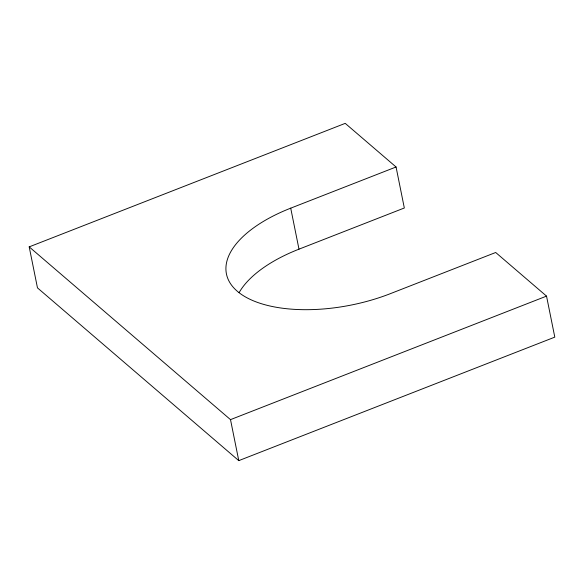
<?xml version="1.0" encoding="UTF-8"?>
<svg xmlns="http://www.w3.org/2000/svg" width="584" height="584" viewBox="0 0 584 584"><rect width="100%" height="100%" fill="white"/><g stroke="black" fill="none" stroke-linecap="round" stroke-linejoin="round"><path stroke-width="0.88" d="M396.061 166.987L290.715 208.159A116.406 55.188 -11.4 0 0 237.301 291.255A116.406 55.188 -11.4 0 0 390.353 293.664L495.699 252.492L546.529 296.124L554.8 337.129L238.776 460.637L37.471 287.875L29.2 246.871L345.224 123.363L396.061 166.987L404.332 207.992L298.986 249.164A116.406 55.188 -11.4 0 0 239.119 292.628M29.2 246.871L230.505 419.633L546.529 296.124M290.715 208.159L298.986 249.164M230.505 419.633L238.776 460.637"/></g></svg>
